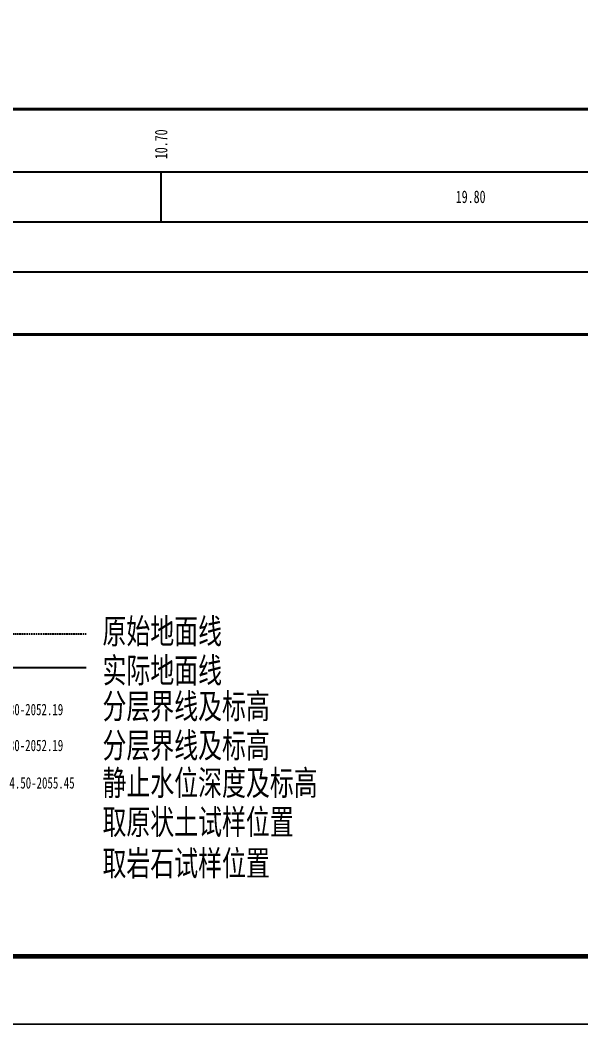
# Model space of a CAD drawing. Header units: millimetres. Extents: x 7577 to 20709, y -191 to 3630.
# Drawn here: x 11250.8 to 11340.4, y 466.6 to 627.1 of the extents above; entities that cross this region are included whole.
import ezdxf

# ---------------------------------------------------------------- set-up
doc = ezdxf.new("R2010")
doc.units = ezdxf.units.MM
doc.linetypes.add('DASHED2', pattern=[0.375, 0.25, -0.125])
for name, color, linetype in [('GiCAD_PouMian', 7, 'Continuous'), ('GiCAD_TLTuKuang', 7, 'Continuous'), ('GiCAD_TuLi', 7, 'Continuous'), ('GiCAD_WXP', 1, 'Continuous')]:
    doc.layers.add(name, color=color, linetype=linetype)
doc.styles.add('LZ_FONTS_FS', font='simfang.ttf', dxfattribs={"width": 0.7})
doc.styles.add('标注栏-孔深', font='simfang.ttf', dxfattribs={"width": 0.7, "height": 2})
doc.styles.add('标注栏-钻孔间距', font='simfang.ttf', dxfattribs={"width": 0.7, "height": 2})
pattern_1 = [(45, (-592.32915, 78.45997), (-0.088388348, 0.088388348), [])]

# ---------------------------------------------------------------- blocks, each defined once
blk = doc.blocks.new('tl_spec')
at = {"layer": 'GiCAD_TLTuKuang'}
h = blk.add_hatch(dxfattribs=at)
h.set_pattern_fill('ANSI31', color=256, style=0)
h.set_pattern_definition(pattern_1)
h.paths.add_polyline_path([(6.58, -23.87), (8.4, -20.73), (4.77, -20.73)])
h = blk.add_hatch(dxfattribs=at)
h.set_pattern_fill('ANSI31', color=256, style=0)
h.set_pattern_definition(pattern_1)
edge = h.paths.add_edge_path()
edge.add_arc((6.58, -29.72), 0.97, 0, 360)
h = blk.add_hatch(dxfattribs=at)
h.set_pattern_fill('ANSI31', color=256, style=0)
h.set_pattern_definition(pattern_1)
h.paths.add_polyline_path([(5.91, -34.65), (7.34, -34.65), (7.34, -38.26), (5.91, -38.26)])
at = {"layer": 'GiCAD_TLTuKuang', "linetype": 'DASHED2'}
blk.add_line((0, 0), (28.68, 0), dxfattribs=at)
at = {"layer": 'GiCAD_TLTuKuang'}
for p, q in [((28.68, -5.47), (0, -5.47)), ((13.56, -5.47), (13.56, -41.67)), ((-0.2, -11.74), (14.08, -11.74)), ((2.04, -18.77), (6.26, -15.96)), ((6.26, -15.96), (9.26, -19.04)), ((-0.46, -16.39), (2.04, -18.77)), ((9.26, -19.04), (13.32, -16.51)), ((13.32, -16.51), (14.26, -17.17)), ((4.77, -20.73), (8.4, -20.73)), ((6.58, -23.87), (4.77, -20.73)), ((6.58, -23.87), (8.4, -20.73)), ((3.17, -23.87), (-0.65, -23.87)), ((8.67, -23.87), (4.86, -23.87)), ((15.13, -23.87), (11.9, -23.87))]:
    blk.add_line(p, q, dxfattribs=at)
blk.add_lwpolyline([(5.91, -34.65), (7.34, -34.65), (7.34, -38.26), (5.91, -38.26)], close=True, dxfattribs=at)
for centre, radius in [((3.98, -23.87), 0.22), ((10.22, -23.87), 0.22), ((6.58, -29.72), 0.97)]:
    blk.add_circle(centre, radius, dxfattribs=at)
at = {"layer": 'GiCAD_TLTuKuang', "color": 7, "style": 'LZ_FONTS_FS', "width": 0.7}
for s, p in [('原始地面线', (31.29, -1.6)), ('实际地面线', (31.29, -7.85)), ('分层界线及标高', (31.29, -13.58)), ('分层界线及标高', (31.29, -19.83)), ('静止水位深度及标高', (31.29, -25.82)), ('取原状土试样位置', (31.29, -32.07)), ('取岩石试样位置', (31.29, -38.66))]:
    blk.add_text(s, height=4, dxfattribs=at).set_placement(p)
at = {"layer": 'GiCAD_TLTuKuang', "linetype": 'DASHED2', "style": 'LZ_FONTS_FS', "width": 0.7}
for s, p in [('6.80-2052.19', (14.6, -13.02)), ('6.80-2052.19', (14.6, -18.75)), ('4.50-2055.45', (16.42, -24.74))]:
    blk.add_text(s, height=1.8229, dxfattribs=at).set_placement(p)

msp = doc.modelspace()

# ---------------------------------------------------------------- linework, layer by layer
at = {"layer": 'GiCAD_PouMian'}
for points, const_width in [([(11084.69, 466.75), (11538.29, 466.75), (11538.29, 787.51), (11084.69, 787.51), (11084.69, 466.75)], 0.27), ([(11111.69, 477.55), (11527.49, 477.55), (11527.49, 776.71), (11111.69, 776.71), (11111.69, 477.55), (11527.49, 477.55)], 0.756)]:
    msp.add_lwpolyline(points, dxfattribs=dict(at, const_width=const_width))
at = {"layer": 'GiCAD_WXP', "color": 1, "const_width": 0.5}
for points in [[(11213.35, 612.91), (11431.83, 612.91)], [(11213.35, 576.91), (11431.83, 576.91)]]:
    msp.add_lwpolyline(points, dxfattribs=at)
at = {"layer": 'GiCAD_WXP', "color": 1}
for points in [[(11213.35, 602.91), (11431.83, 602.91)], [(11273.35, 594.91), (11273.35, 602.91)], [(11213.35, 594.91), (11431.83, 594.91)], [(11213.35, 586.91), (11431.83, 586.91)]]:
    msp.add_lwpolyline(points, dxfattribs=at)

# ---------------------------------------------------------------- block references
at = {"layer": 'GiCAD_TuLi'}
msp.add_blockref('tl_spec', (11232.7, 529.11), dxfattribs=at)

# ---------------------------------------------------------------- texts
at = {"layer": 'GiCAD_WXP', "color": 4, "style": '标注栏-孔深', "width": 0.7}
msp.add_text('10.70', height=2, rotation=90, dxfattribs=at).set_placement((11274.35, 604.91))
at = {"layer": 'GiCAD_WXP', "color": 4, "style": '标注栏-钻孔间距', "width": 0.7}
msp.add_text('19.80', height=2, dxfattribs=at).set_placement((11320.42, 597.91))

doc.saveas('drawing.dxf')
